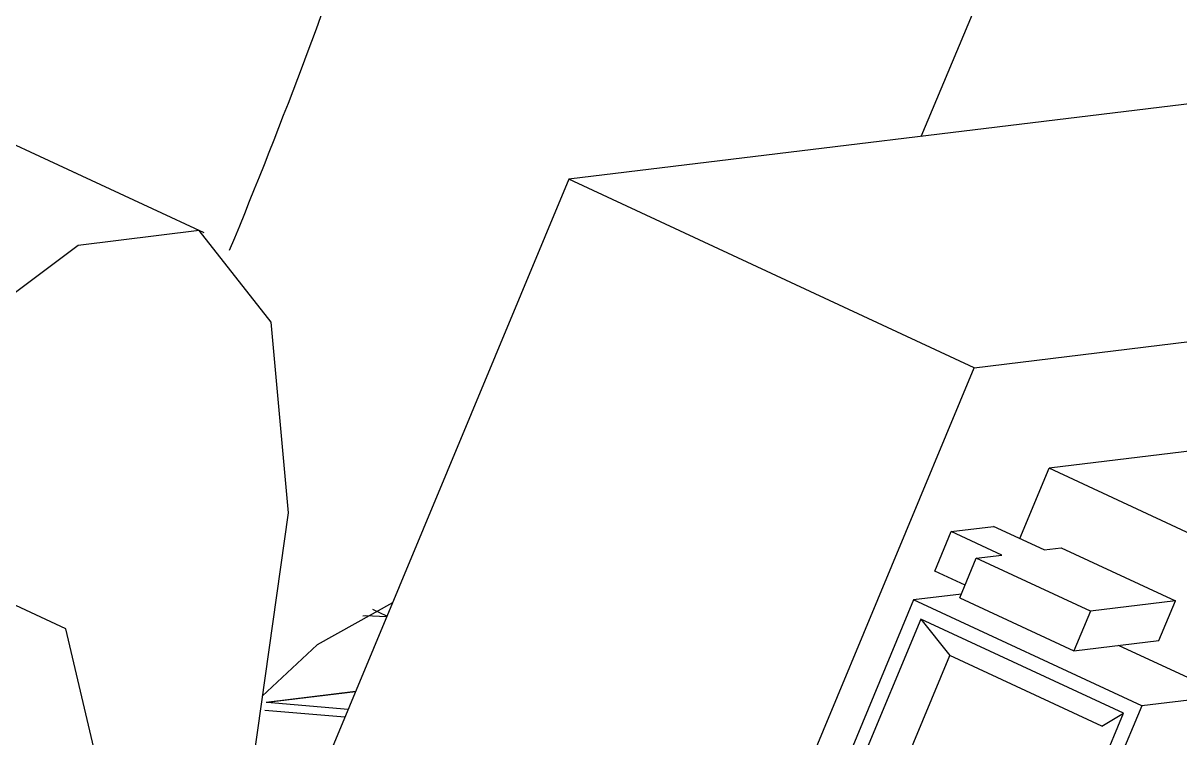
# Model space of a CAD drawing. Header units: millimetres. Extents: x -294 to 2792, y 5 to 1659.
# Drawn here: x 394.951 to 395.752, y 560.279 to 560.773 of the extents above; entities that cross this region are included whole.
import ezdxf

# ---------------------------------------------------------------- set-up
doc = ezdxf.new("R2010")
doc.units = ezdxf.units.MM
doc.layers.get('0').update_dxf_attribs({"lineweight": 18})

msp = doc.modelspace()

# ---------------------------------------------------------------- linework, layer by layer
at = {"color": 7, "linetype": 'Continuous', "lineweight": 25}
for p, q in [((395.57263, 560.69497), (396.39708, 562.65895)), ((395.0763, 560.62834), (394.18179, 561.04386)), ((395.91566, 560.7367), (395.32874, 560.66531)), ((395.32874, 560.66531), (394.26411, 558.10825)), ((395.60937, 560.53495), (395.32874, 560.66531)), ((395.60937, 560.53495), (396.1963, 560.60634)), ((394.54475, 557.97789), (395.60937, 560.53495)), ((395.77302, 560.47896), (395.66122, 560.46536)), ((395.64095, 560.41669), (395.66122, 560.46536)), ((395.81907, 560.39204), (395.66122, 560.46536)), ((395.582, 560.39416), (395.5934, 560.42154)), ((395.5934, 560.42154), (395.62282, 560.42512)), ((395.62848, 560.40524), (395.5934, 560.42154)), ((395.6579, 560.40882), (395.62282, 560.42512)), ((395.61083, 560.4031), (395.62848, 560.40524)), ((395.6579, 560.40882), (395.66967, 560.41025)), ((395.66967, 560.41025), (395.7486, 560.37359)), ((395.59943, 560.37572), (395.61083, 560.4031)), ((395.68975, 560.36643), (395.61083, 560.4031)), ((395.60304, 560.38439), (395.582, 560.39416)), ((395.56742, 560.37425), (395.25739, 559.6296)), ((395.60049, 560.37827), (395.56742, 560.37425)), ((395.72528, 560.30092), (395.56742, 560.37425)), ((395.59943, 560.37572), (395.67836, 560.33906)), ((395.7486, 560.37359), (395.68975, 560.36643)), ((395.7372, 560.34621), (395.7486, 560.37359)), ((395.20292, 560.36312), (395.19305, 560.3677)), ((395.68975, 560.36643), (395.67836, 560.33906)), ((395.57239, 560.36105), (395.26995, 559.63465)), ((395.71271, 560.29587), (395.57239, 560.36105)), ((395.57239, 560.36105), (395.59252, 560.33589)), ((395.67836, 560.33906), (395.7372, 560.34621)), ((395.78412, 560.30808), (395.70933, 560.34282)), ((395.54845, 560.23004), (395.59252, 560.33589)), ((395.69776, 560.28701), (395.59252, 560.33589)), ((395.18118, 560.31089), (395.11938, 560.30337)), ((395.18113, 560.31079), (395.11992, 560.30334)), ((395.11992, 560.30334), (395.11936, 560.30326)), ((395.11992, 560.30334), (395.11938, 560.30335)), ((395.17602, 560.29849), (395.11992, 560.30334)), ((395.72528, 560.30092), (395.41524, 559.55627)), ((395.78412, 560.30808), (395.72528, 560.30092)), ((395.17374, 560.29304), (395.1184, 560.29782)), ((395.41027, 559.56947), (395.71271, 560.29587)), ((395.69776, 560.28701), (395.71271, 560.29587))]:
    msp.add_line(p, q, dxfattribs=at)
for points in [[(394.94923, 559.7572), (395.04435, 560.01285), (395.10794, 560.24488), (395.13483, 560.43451), (395.12285, 560.56637), (395.07297, 560.62978), (394.98923, 560.61959), (394.87841, 560.53664), (394.7495, 560.38764), (394.67444, 560.28145)], [(394.9865, 560.1248), (394.98719, 560.12846), (395.00085, 560.26812), (394.98065, 560.35426), (394.92858, 560.37846)], [(395.20675, 560.37232), (395.15454, 560.34325), (395.11659, 560.30761)], [(395.2027, 560.36258), (395.18772, 560.36331), (395.18613, 560.36309)]]:
    msp.add_lwpolyline(points, dxfattribs=at)
msp.add_arc((391.12888, 562.25954), 4.29214, 337.49003, 345.29189, dxfattribs=at)

doc.saveas('drawing.dxf')
